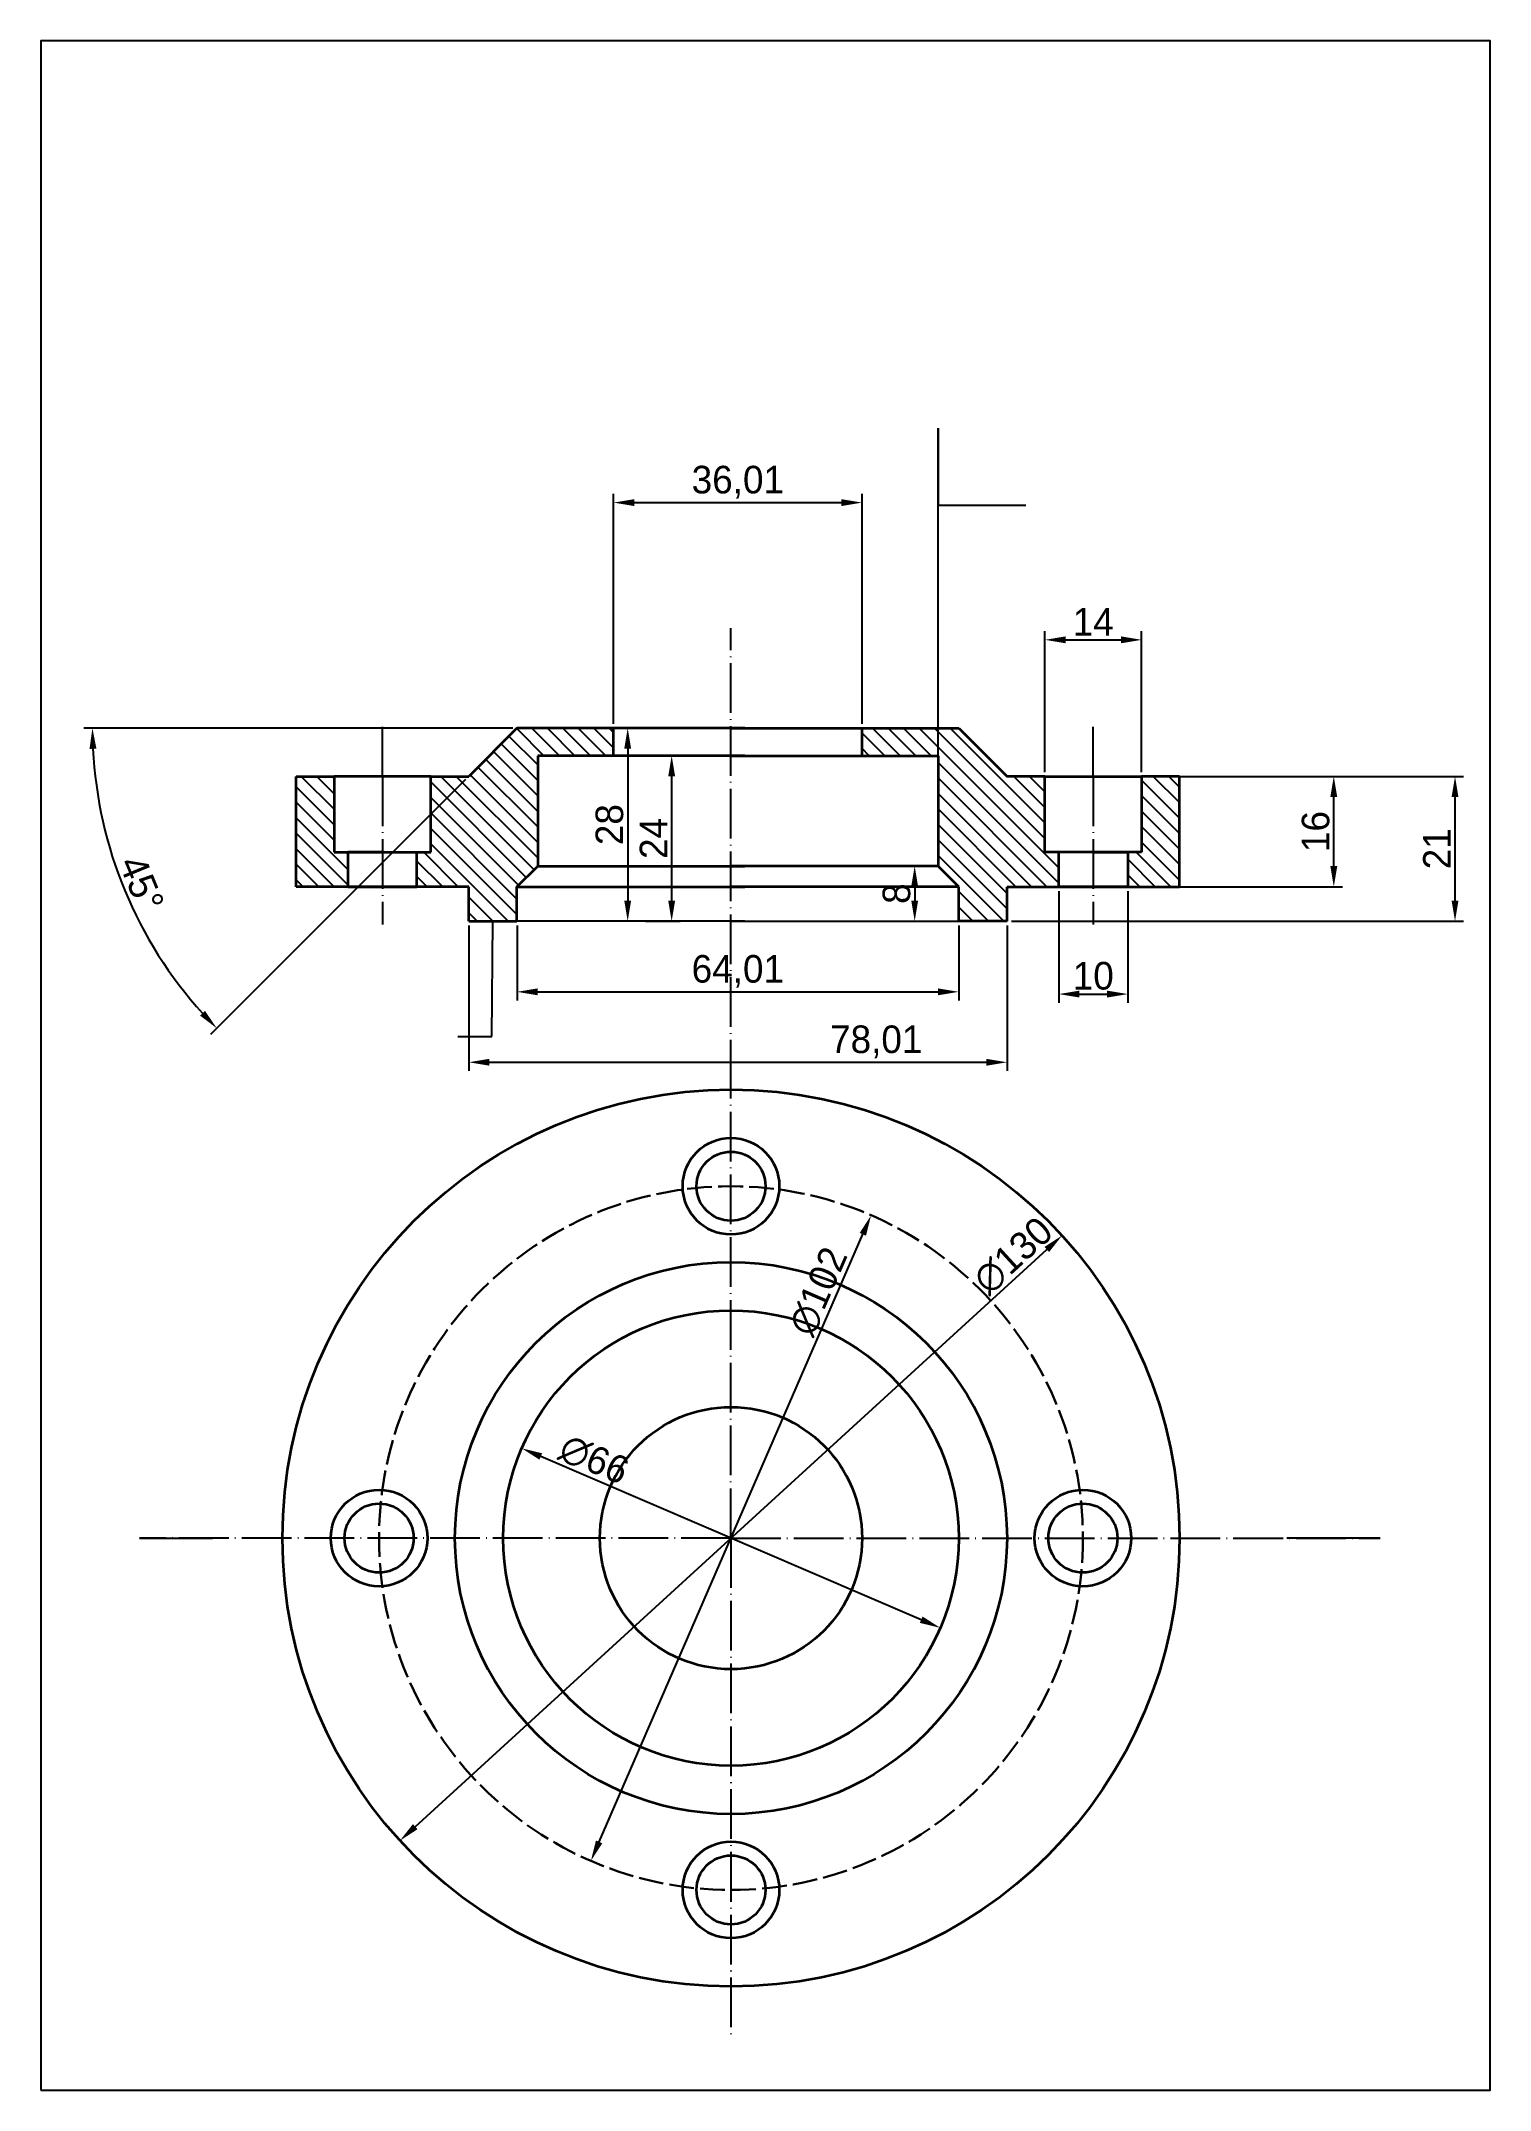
# Model space of a CAD drawing. Header units: millimetres. Extents: x 0 to 210, y 0 to 297.
import ezdxf

# ---------------------------------------------------------------- set-up
doc = ezdxf.new("R2010")
doc.units = ezdxf.units.MM
doc.header["$LTSCALE"] = 0.3
doc.linetypes.add('ACAD_ISO02W100', pattern=[15, 12, -3])
doc.linetypes.add('ACAD_ISO04W100', pattern=[30, 24, -3, 0, -3])
doc.layers.add('Axe', color=7, linetype='ACAD_ISO04W100')
doc.layers.add('Cote', color=241, linetype='Continuous')
doc.layers.add('Contur', color=7, linetype='Continuous', lineweight=35)
doc.layers.add('Muchii acoperite', color=7, linetype='ACAD_ISO02W100', lineweight=30)
doc.dimstyles.new('Cote', dxfattribs={"dimtxt": 4, "dimasz": 3, "dimexe": 1.25, "dimexo": 0.625, "dimtad": 1, "dimtxsty": 'Standard', "dimcen": 2.5, "dimadec": 0, "dimazin": 0, "dimtfac": 1, "dimtmove": 0, "dimatfit": 0, "dimfxl": 1, "dimarcsym": 0})
pattern_1 = [(135, (133.6658, 182.0217), (-1.122532, -1.122532), [])]

# ---------------------------------------------------------------- blocks, each defined once
blk = doc.blocks.new('*D1')
at = {"layer": 'Cote', "color": 0, "lineweight": -2, "transparency": 16777216}
blk.add_line((54.24, 38.17), (145.76, 121.83), dxfattribs=at)
at = {"layer": 'Cote', "color": 0, "transparency": 16777216}
for points in [[(145.43, 122.2), (146.1, 121.46), (147.98, 123.85)], [(53.9, 38.54), (54.57, 37.8), (52.02, 36.15)]]:
    blk.add_solid(points, dxfattribs=at)
at = {"layer": 'Defpoints', "color": 0, "transparency": 16777216}
for p in [(147.98, 123.85), (52.02, 36.15)]:
    blk.add_point(p, dxfattribs=at)
at = {"layer": 'Cote', "color": 0, "transparency": 16777216, "insert": (140.89, 120.93), "char_height": 4, "attachment_point": 5, "rotation": 42.4281}
blk.add_mtext('∅130', dxfattribs=at)
blk = doc.blocks.new('*D2')
at = {"layer": 'Cote', "color": 0, "lineweight": -2, "transparency": 16777216}
blk.add_line((80.89, 35.97), (119.11, 124.03), dxfattribs=at)
at = {"layer": 'Cote', "color": 0, "transparency": 16777216}
for points in [[(118.65, 124.23), (119.57, 123.83), (120.3, 126.78)], [(80.43, 36.17), (81.35, 35.77), (79.7, 33.22)]]:
    blk.add_solid(points, dxfattribs=at)
at = {"layer": 'Defpoints', "color": 0, "transparency": 16777216}
for p in [(120.3, 126.78), (79.7, 33.22)]:
    blk.add_point(p, dxfattribs=at)
at = {"layer": 'Cote', "color": 0, "transparency": 16777216, "insert": (112.66, 115.76), "char_height": 4, "attachment_point": 5, "rotation": 66.5386}
blk.add_mtext('∅102', dxfattribs=at)
blk = doc.blocks.new('*D3')
at = {"layer": 'Cote', "color": 0, "lineweight": -2, "transparency": 16777216}
blk.add_line((127.57, 68.17), (72.43, 91.83), dxfattribs=at)
at = {"layer": 'Cote', "color": 0, "transparency": 16777216}
for points in [[(72.63, 92.29), (72.23, 91.37), (69.67, 93.01)], [(127.77, 68.63), (127.37, 67.71), (130.33, 66.99)]]:
    blk.add_solid(points, dxfattribs=at)
at = {"layer": 'Defpoints', "color": 0, "transparency": 16777216}
for p in [(69.67, 93.01), (130.33, 66.99)]:
    blk.add_point(p, dxfattribs=at)
at = {"layer": 'Cote', "color": 0, "transparency": 16777216, "insert": (80.15, 91.37), "char_height": 4, "attachment_point": 5, "rotation": 336.7742}
blk.add_mtext('∅66', dxfattribs=at)
blk = doc.blocks.new('*D5')
at = {"layer": 'Cote', "color": 0, "lineweight": -2, "transparency": 16777216}
for p, q in [((145.5, 191.03), (145.5, 211.45)), ((159.5, 191.03), (159.5, 211.45)), ((148.5, 210.2), (156.5, 210.2))]:
    blk.add_line(p, q, dxfattribs=at)
at = {"layer": 'Cote', "color": 0, "transparency": 16777216}
for points in [[(148.5, 210.7), (148.5, 209.7), (145.5, 210.2)], [(156.5, 210.7), (156.5, 209.7), (159.5, 210.2)]]:
    blk.add_solid(points, dxfattribs=at)
at = {"layer": 'Defpoints', "color": 0, "transparency": 16777216}
for p in [(159.5, 210.2), (145.5, 190.41), (159.5, 190.41)]:
    blk.add_point(p, dxfattribs=at)
at = {"layer": 'Cote', "color": 0, "transparency": 16777216, "insert": (152.5, 212.82), "char_height": 4, "attachment_point": 5}
blk.add_mtext('14', dxfattribs=at)
blk = doc.blocks.new('*D6')
at = {"layer": 'Cote', "color": 0, "lineweight": -2, "transparency": 16777216}
for p, q in [((158.13, 190.41), (188.61, 190.41)), ((187.36, 177.41), (187.36, 187.41)), ((158.13, 174.41), (188.61, 174.41))]:
    blk.add_line(p, q, dxfattribs=at)
at = {"layer": 'Cote', "color": 0, "transparency": 16777216}
for points in [[(186.86, 187.41), (187.86, 187.41), (187.36, 190.41)], [(186.86, 177.41), (187.86, 177.41), (187.36, 174.41)]]:
    blk.add_solid(points, dxfattribs=at)
at = {"layer": 'Defpoints', "color": 0, "transparency": 16777216}
for p in [(157.5, 190.41), (187.36, 190.41), (157.5, 174.41)]:
    blk.add_point(p, dxfattribs=at)
at = {"layer": 'Cote', "color": 0, "transparency": 16777216, "insert": (184.74, 182.41), "char_height": 4, "attachment_point": 5, "rotation": 90}
blk.add_mtext('16', dxfattribs=at)
blk = doc.blocks.new('*D7')
at = {"layer": 'Cote', "color": 0, "lineweight": -2, "transparency": 16777216}
for p, q in [((140.63, 190.41), (206.18, 190.41)), ((204.93, 172.41), (204.93, 187.41)), ((140.63, 169.41), (206.18, 169.41))]:
    blk.add_line(p, q, dxfattribs=at)
at = {"layer": 'Cote', "color": 0, "transparency": 16777216}
for points in [[(204.43, 187.41), (205.43, 187.41), (204.93, 190.41)], [(204.43, 172.41), (205.43, 172.41), (204.93, 169.41)]]:
    blk.add_solid(points, dxfattribs=at)
at = {"layer": 'Defpoints', "color": 0, "transparency": 16777216}
for p in [(140, 190.41), (204.93, 190.41), (140, 169.41)]:
    blk.add_point(p, dxfattribs=at)
at = {"layer": 'Cote', "color": 0, "transparency": 16777216, "insert": (202.3, 179.91), "char_height": 4, "attachment_point": 5, "rotation": 90}
blk.add_mtext('21', dxfattribs=at)
blk = doc.blocks.new('*D8')
at = {"layer": 'Cote', "color": 0, "lineweight": -2, "transparency": 16777216}
for p, q in [((147.5, 173.78), (147.5, 157.6)), ((157.5, 173.78), (157.5, 157.6)), ((150.5, 158.85), (154.5, 158.85))]:
    blk.add_line(p, q, dxfattribs=at)
at = {"layer": 'Cote', "color": 0, "transparency": 16777216}
for points in [[(150.5, 159.35), (150.5, 158.35), (147.5, 158.85)], [(154.5, 159.35), (154.5, 158.35), (157.5, 158.85)]]:
    blk.add_solid(points, dxfattribs=at)
at = {"layer": 'Defpoints', "color": 0, "transparency": 16777216}
for p in [(147.5, 174.41), (157.5, 174.41), (157.5, 158.85)]:
    blk.add_point(p, dxfattribs=at)
at = {"layer": 'Cote', "color": 0, "transparency": 16777216, "insert": (152.5, 161.48), "char_height": 4, "attachment_point": 5}
blk.add_mtext('10', dxfattribs=at)
blk = doc.blocks.new('*D9')
at = {"layer": 'Cote', "color": 0, "lineweight": -2, "transparency": 16777216}
for p, q in [((84.86, 197.41), (83.78, 197.41)), ((85.03, 194.41), (85.03, 172.41)), ((84.86, 169.41), (83.78, 169.41))]:
    blk.add_line(p, q, dxfattribs=at)
at = {"layer": 'Cote', "color": 0, "transparency": 16777216}
for points in [[(84.53, 194.41), (85.53, 194.41), (85.03, 197.41)], [(84.53, 172.41), (85.53, 172.41), (85.03, 169.41)]]:
    blk.add_solid(points, dxfattribs=at)
at = {"layer": 'Defpoints', "color": 0, "transparency": 16777216}
for p in [(85.49, 197.41), (85.03, 169.41), (85.49, 169.41)]:
    blk.add_point(p, dxfattribs=at)
at = {"layer": 'Cote', "color": 0, "transparency": 16777216, "insert": (82.4, 183.41), "char_height": 4, "attachment_point": 5, "rotation": 90}
blk.add_mtext('28', dxfattribs=at)
blk = doc.blocks.new('*D10')
at = {"layer": 'Cote', "color": 0, "lineweight": -2, "transparency": 16777216}
for p, q in [((87.61, 193.41), (92.65, 193.41)), ((91.4, 190.41), (91.4, 172.41)), ((87.61, 169.41), (92.65, 169.41))]:
    blk.add_line(p, q, dxfattribs=at)
at = {"layer": 'Cote', "color": 0, "transparency": 16777216}
for points in [[(90.9, 190.41), (91.9, 190.41), (91.4, 193.41)], [(90.9, 172.41), (91.9, 172.41), (91.4, 169.41)]]:
    blk.add_solid(points, dxfattribs=at)
at = {"layer": 'Defpoints', "color": 0, "transparency": 16777216}
for p in [(86.99, 193.41), (86.99, 169.41), (91.4, 169.41)]:
    blk.add_point(p, dxfattribs=at)
at = {"layer": 'Cote', "color": 0, "transparency": 16777216, "insert": (88.77, 181.41), "char_height": 4, "attachment_point": 5, "rotation": 90}
blk.add_mtext('24', dxfattribs=at)
blk = doc.blocks.new('*D11')
at = {"layer": 'Cote', "color": 0, "lineweight": -2, "transparency": 16777216}
for p, q in [((82.99, 198.03), (82.99, 231.34)), ((85.99, 230.09), (116, 230.09)), ((119, 198.03), (119, 231.34))]:
    blk.add_line(p, q, dxfattribs=at)
at = {"layer": 'Cote', "color": 0, "transparency": 16777216}
for points in [[(85.99, 230.59), (85.99, 229.59), (82.99, 230.09)], [(116, 230.59), (116, 229.59), (119, 230.09)]]:
    blk.add_solid(points, dxfattribs=at)
at = {"layer": 'Defpoints', "color": 0, "transparency": 16777216}
for p in [(119, 230.09), (82.99, 197.41), (119, 197.41)]:
    blk.add_point(p, dxfattribs=at)
at = {"layer": 'Cote', "color": 0, "transparency": 16777216, "insert": (100.99, 233.05), "char_height": 4, "attachment_point": 5}
blk.add_mtext('36,01', dxfattribs=at)
blk = doc.blocks.new('*D12')
at = {"layer": 'Cote', "color": 0, "lineweight": -2, "transparency": 16777216}
for p, q in [((68.36, 197.41), (6.21, 197.41)), ((61.54, 189.96), (24.59, 153.01))]:
    blk.add_line(p, q, dxfattribs=at)
blk.add_arc((68.99, 197.41), 61.53, 182.7939, 222.2061, dxfattribs=at)
at = {"layer": 'Cote', "color": 0, "transparency": 16777216}
for points in [[(7.03, 194.39), (8.03, 194.42), (7.46, 197.41)], [(23.77, 156.42), (23.05, 155.73), (25.48, 153.9)]]:
    blk.add_solid(points, dxfattribs=at)
at = {"layer": 'Defpoints', "color": 0, "transparency": 16777216}
for p in [(68.99, 197.41), (68.99, 197.41), (101.99, 197.41), (61.99, 190.41), (9.55, 181.48)]:
    blk.add_point(p, dxfattribs=at)
at = {"layer": 'Cote', "color": 0, "transparency": 16777216, "insert": (14.57, 174.86), "char_height": 4, "attachment_point": 5, "rotation": 292.5}
blk.add_mtext('45°', dxfattribs=at)
blk = doc.blocks.new('*D13')
at = {"layer": 'Cote', "color": 0, "lineweight": -2, "transparency": 16777216}
for p, q in [((61.99, 168.78), (61.99, 147.72)), ((140, 168.78), (140, 147.72)), ((64.99, 148.97), (137, 148.97))]:
    blk.add_line(p, q, dxfattribs=at)
at = {"layer": 'Cote', "color": 0, "transparency": 16777216}
for points in [[(64.99, 149.47), (64.99, 148.47), (61.99, 148.97)], [(137, 149.47), (137, 148.47), (140, 148.97)]]:
    blk.add_solid(points, dxfattribs=at)
at = {"layer": 'Defpoints', "color": 0, "transparency": 16777216}
for p in [(61.99, 169.41), (140, 169.41), (140, 148.97)]:
    blk.add_point(p, dxfattribs=at)
at = {"layer": 'Cote', "color": 0, "transparency": 16777216, "insert": (121.05, 151.93), "char_height": 4, "attachment_point": 5}
blk.add_mtext('78,01', dxfattribs=at)
blk = doc.blocks.new('*D14')
at = {"layer": 'Cote', "color": 0, "lineweight": -2, "transparency": 16777216}
for p, q in [((68.99, 168.78), (68.99, 157.93)), ((133, 168.78), (133, 157.93)), ((71.99, 159.18), (130, 159.18))]:
    blk.add_line(p, q, dxfattribs=at)
at = {"layer": 'Cote', "color": 0, "transparency": 16777216}
for points in [[(71.99, 159.68), (71.99, 158.68), (68.99, 159.18)], [(130, 159.68), (130, 158.68), (133, 159.18)]]:
    blk.add_solid(points, dxfattribs=at)
at = {"layer": 'Defpoints', "color": 0, "transparency": 16777216}
for p in [(68.99, 169.41), (133, 169.41), (133, 159.18)]:
    blk.add_point(p, dxfattribs=at)
at = {"layer": 'Cote', "color": 0, "transparency": 16777216, "insert": (100.99, 162.14), "char_height": 4, "attachment_point": 5}
blk.add_mtext('64,01', dxfattribs=at)
blk = doc.blocks.new('*D15')
at = {"layer": 'Cote', "color": 0, "lineweight": -2, "transparency": 16777216}
for p, q in [((115.63, 177.41), (127.87, 177.41)), ((126.62, 174.41), (126.62, 172.41)), ((115.63, 169.41), (127.87, 169.41))]:
    blk.add_line(p, q, dxfattribs=at)
at = {"layer": 'Cote', "color": 0, "transparency": 16777216}
for points in [[(126.12, 174.41), (127.12, 174.41), (126.62, 177.41)], [(126.12, 172.41), (127.12, 172.41), (126.62, 169.41)]]:
    blk.add_solid(points, dxfattribs=at)
at = {"layer": 'Defpoints', "color": 0, "transparency": 16777216}
for p in [(115, 177.41), (115, 169.41), (126.62, 169.41)]:
    blk.add_point(p, dxfattribs=at)
at = {"layer": 'Cote', "color": 0, "transparency": 16777216, "insert": (124, 173.41), "char_height": 4, "attachment_point": 5, "rotation": 90}
blk.add_mtext('8', dxfattribs=at)

msp = doc.modelspace()

# ---------------------------------------------------------------- hatches: boundary and pattern name
at = {"true_color": 0xd19cc7}
h = msp.add_hatch(dxfattribs=at)
h.set_pattern_fill('ANSI31', color=9, scale=0.5, angle=90)
h.set_pattern_definition(pattern_1)
h.paths.add_polyline_path([(61.986, 174.406), (61.986, 169.406), (68.986, 169.406), (68.986, 174.406), (71.986, 177.406), (71.986, 193.406), (82.986, 193.406), (82.986, 197.406), (68.986, 197.406), (61.986, 190.406), (56.486, 190.406), (56.486, 179.406), (54.486, 179.406), (54.486, 174.406)])
h.paths.add_polyline_path([(44.486, 179.406), (42.486, 179.406), (42.486, 190.406), (36.986, 190.406), (36.986, 174.406), (44.486, 174.406)])
h = msp.add_hatch(dxfattribs=at)
h.set_pattern_fill('ANSI31', color=9, scale=0.5, angle=90)
h.set_pattern_definition(pattern_1)
h.paths.add_polyline_path([(147.5, 179.406), (145.5, 179.406), (145.5, 190.406), (140, 190.406), (133, 197.406), (119, 197.406), (119, 193.406), (130, 193.406), (130, 177.406), (133, 174.406), (133, 169.406), (140, 169.406), (140, 174.406), (147.5, 174.406)])
h.paths.add_polyline_path([(165, 190.406), (159.5, 190.406), (159.5, 179.406), (157.5, 179.406), (157.5, 174.406), (165, 174.406)])

# ---------------------------------------------------------------- linework, layer by layer
for p, q in [((101.986, 169.406), (61.986, 169.406)), ((100, 169.406), (140, 169.406)), ((14.264, 80), (24.871, 80)), ((194.087, 80), (180.545, 80))]:
    msp.add_line(p, q)
msp.add_lwpolyline([(0, 0), (210, 0), (210, 297), (0, 297)], close=True)
at = {"layer": 'Axe'}
for p, q in [((100, 145), (100, 211.888)), ((49.486, 190.406), (49.486, 198.254)), ((152.5, 190.406), (152.5, 198.254)), ((49.486, 190.406), (49.486, 168.916)), ((152.5, 190.406), (152.5, 168.916)), ((100, 80), (100, 145)), ((100, 80), (14.264, 80)), ((100, 80), (194.087, 80)), ((100, 80), (100, 7.374))]:
    msp.add_line(p, q, dxfattribs=at)
at = {"layer": 'Contur'}
for p, q in [((68.986, 197.406), (61.986, 190.406)), ((101.986, 197.406), (68.986, 197.406)), ((82.986, 193.406), (82.986, 197.406)), ((100, 197.406), (133, 197.406)), ((119, 193.406), (119, 197.406)), ((133, 197.406), (140, 190.406)), ((101.986, 193.406), (71.986, 193.406)), ((71.986, 193.406), (71.986, 177.406)), ((101.986, 193.406), (82.986, 193.406)), ((100, 193.406), (130, 193.406)), ((100, 193.406), (119, 193.406)), ((130, 193.406), (130, 177.406)), ((36.986, 174.406), (36.986, 190.406)), ((36.986, 190.406), (42.486, 190.406)), ((42.486, 190.406), (42.486, 179.406)), ((49.486, 190.406), (42.486, 190.406)), ((56.486, 190.406), (49.486, 190.406)), ((56.486, 179.406), (56.486, 190.406)), ((56.486, 190.406), (61.986, 190.406)), ((145.5, 190.406), (140, 190.406)), ((145.5, 179.406), (145.5, 190.406)), ((145.5, 190.406), (152.5, 190.406)), ((152.5, 190.406), (159.5, 190.406)), ((165, 190.406), (159.5, 190.406)), ((159.5, 190.406), (159.5, 179.406)), ((165, 174.406), (165, 190.406)), ((42.486, 179.406), (56.486, 179.406)), ((49.486, 179.406), (44.486, 179.406)), ((44.486, 179.406), (44.486, 174.406)), ((54.486, 174.406), (54.486, 179.406)), ((159.5, 179.406), (145.5, 179.406)), ((147.5, 174.406), (147.5, 179.406)), ((152.5, 179.406), (157.5, 179.406)), ((157.5, 179.406), (157.5, 174.406)), ((68.986, 174.406), (71.986, 177.406)), ((71.986, 177.406), (101.986, 177.406)), ((130, 177.406), (100, 177.406)), ((133, 174.406), (130, 177.406)), ((61.986, 174.406), (36.986, 174.406)), ((44.486, 174.406), (54.486, 174.406)), ((61.986, 169.406), (61.986, 174.406)), ((68.986, 169.406), (68.986, 174.406)), ((68.986, 174.406), (101.986, 174.406)), ((133, 174.406), (100, 174.406)), ((133, 169.406), (133, 174.406)), ((140, 169.406), (140, 174.406)), ((140, 174.406), (165, 174.406)), ((157.5, 174.406), (147.5, 174.406)), ((61.986, 169.406), (68.986, 169.406)), ((140, 169.406), (133, 169.406))]:
    msp.add_line(p, q, dxfattribs=at)
for centre, radius in [((100, 80), 65), ((100, 131), 7), ((100, 131), 5), ((100, 80), 40), ((100, 80), 33), ((100, 80), 19), ((49, 80), 7), ((151, 80), 7), ((49, 80), 5), ((151, 80), 5), ((100, 29), 7), ((100, 29), 5)]:
    msp.add_circle(centre, radius, dxfattribs=at)
at = {"layer": 'Cote'}
for p, q in [((130, 193.406), (130, 240.87)), ((130, 240.87), (130, 229.73)), ((130, 229.73), (142.714, 229.73)), ((65.338, 152.696), (65.486, 169.406)), ((60.392, 152.696), (65.338, 152.696))]:
    msp.add_line(p, q, dxfattribs=at)
at = {"layer": 'Muchii acoperite'}
msp.add_circle((100, 80), 51, dxfattribs=at)

# ---------------------------------------------------------------- dimensions: what is measured, and where the dimension line sits
at = {"layer": 'Cote'}
for base, p1, p2, picture, middle in [((119, 230.091), (82.986, 197.406), (119, 197.406), '*D11', (100.993, 233.049)), ((159.5, 210.198), (145.5, 190.406), (159.5, 190.406), '*D5', (152.5, 212.823)), ((157.5, 158.853), (147.5, 174.406), (157.5, 174.406), '*D8', (152.5, 161.478)), ((133, 159.18), (68.986, 169.406), (133, 169.406), '*D14', (100.993, 162.138))]:
    dim = msp.add_linear_dim(base=base, p1=p1, p2=p2, dimstyle='Cote', dxfattribs=at)
    dim.commit()
    dim.dimension.update_dxf_attribs({"geometry": picture, "text_midpoint": middle})
dim = msp.add_angular_dim_2l(base=(9.553, 181.481), line1=((101.986, 197.406), (68.986, 197.406)), line2=((68.986, 197.406), (61.986, 190.406)), dimstyle='Cote', dxfattribs=at)
dim.commit()
dim.dimension.update_dxf_attribs({"geometry": '*D12', "text_midpoint": (14.565, 174.864)})
for base, p1, p2, picture, middle in [((85.027, 169.406), (85.486, 197.406), (85.486, 169.406), '*D9', (82.402, 183.406)), ((91.398, 169.406), (86.986, 193.406), (86.986, 169.406), '*D10', (88.773, 181.406)), ((204.93, 190.406), (140, 169.406), (140, 190.406), '*D7', (202.305, 179.906)), ((187.36, 190.406), (157.5, 174.406), (157.5, 190.406), '*D6', (184.735, 182.406)), ((126.62, 169.406), (115, 177.406), (115, 169.406), '*D15', (123.995, 173.406))]:
    dim = msp.add_linear_dim(base=base, p1=p1, p2=p2, angle=90, dimstyle='Cote', dxfattribs=at)
    dim.commit()
    dim.dimension.update_dxf_attribs({"geometry": picture, "text_midpoint": middle})
dim = msp.add_linear_dim(base=(140, 148.969), p1=(61.986, 169.406), p2=(140, 169.406), dimstyle='Cote', dxfattribs=at)
dim.commit()
dim.dimension.update_dxf_attribs({"geometry": '*D13', "text_midpoint": (121.049, 148.969), "dimtype": 160})
for p1, p2, picture, middle in [((52.022, 36.147), (147.978, 123.853), '*D1', (142.657, 118.99)), ((79.695, 33.216), (120.305, 126.784), '*D2', (115.065, 114.71)), ((130.326, 66.986), (69.674, 93.014), '*D3', (79.119, 88.961))]:
    dim = msp.add_diameter_dim_2p(p1=p1, p2=p2, dimstyle='Cote', dxfattribs=at)
    dim.commit()
    dim.dimension.update_dxf_attribs({"geometry": picture, "text_midpoint": middle, "dimtype": 163})

doc.saveas('drawing.dxf')
